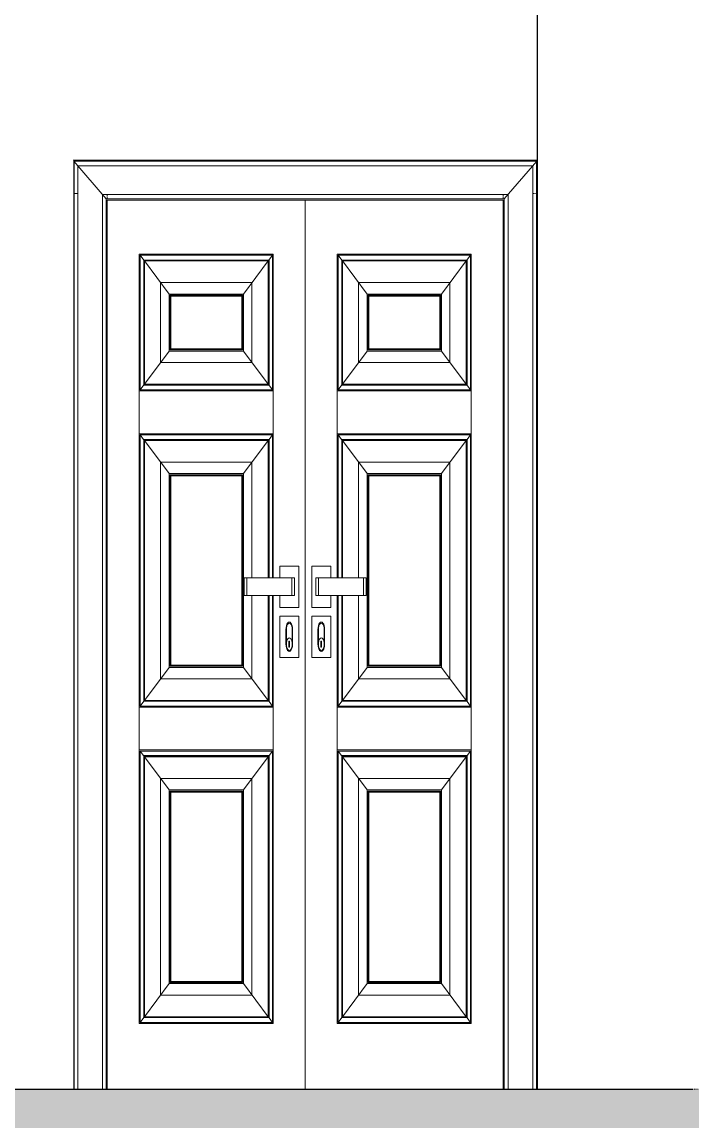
# Model space of a CAD drawing. Header units: inches. Extents: x -10117506 to -5032697, y -6529230 to -3253155.
# Drawn here: x -5057900.4 to -5057839.8, y -3256492.9 to -3256393.5 of the extents above; entities that cross this region are included whole.
import ezdxf

# ---------------------------------------------------------------- set-up
doc = ezdxf.new("R2010")
doc.units = ezdxf.units.IN
doc.header["$LTSCALE"] = 2
doc.header["$MEASUREMENT"] = 0
doc.linetypes.add('CENTER', pattern=[2, 1.25, -0.25, 0.25, -0.25])
doc.layers.get('0').update_dxf_attribs({"linetype": 'CONTINUOUS'})
for name, color, linetype, lineweight in [('Annotate-Bold.w', 187, 'CONTINUOUS', 18), ('Door-Window', 47, 'CONTINUOUS', 15), ('F-FURNITURE', 30, 'CONTINUOUS', 13)]:
    doc.layers.add(name, color=color, linetype=linetype, lineweight=lineweight)

msp = doc.modelspace()

# ---------------------------------------------------------------- hatches: boundary and pattern name
at = {"layer": 'Door-Window', "linetype": 'ByBlock'}
h = msp.add_hatch(dxfattribs=at)
h.set_pattern_fill('AR-CONC', color=256)
h.set_pattern_definition([(50, (0, 0), (7.172601826, -0.62752135), [0.75, -8.25]), (355, (0, 0), (-1.387513336, 7.521921337), [0.6, -6.6]), (100.45144446, (0.598, -0.052), (5.785088467, 6.89439991), [0.63740192, -7.01142112]), (46.1842, (0, 2), (10.672413307, -1.655192808), [1.125, -12.375]), (96.63563549, (0.889, 1.862), (9.346619457, 9.741186008), [0.95610342, -10.5171376]), (351.184164, (0, 2), (9.34661945, 9.741186003), [0.9, -9.90000001]), (21, (1, 1.5), (5.969070521, -4.0261889067), [0.75, -8.25]), (326, (1, 1.5), (2.433153319, 7.2515004505), [0.6, -6.6]), (71.45144474, (1.4974, 1.1645), (8.402223767, 3.225311528), [0.6374019, -7.01142112]), (37.5, (0, 0), (0.1215985532, 3.3289385383), [0, -6.52, 0, -6.7, 0, -6.625]), (7.5, (0, 0), (2.6306953744, 3.9441171188), [0, -3.82, 0, -6.37, 0, -2.525]), (327.5, (-2.23, 0), (5.3382243617, -0.2255487173), [0, -2.5, 0, -7.8, 0, -10.35]), (317.5, (-3.23, 0), (5.8318616934, 1.0010498233), [0, -3.25, 0, -5.18, 0, -7.35])])
h.paths.add_polyline_path([(-5057975.177, -3256494.996), (-5057853.753, -3256494.996), (-5057853.753, -3256503.996), (-5057844.753, -3256503.996), (-5057844.753, -3256494.996), (-5057838.12, -3256494.996), (-5057830.977, -3256489.996), (-5058002.177, -3256489.996), (-5058002.177, -3256494.996), (-5057984.177, -3256494.996), (-5057984.177, -3256503.996), (-5057975.177, -3256503.996)])

# ---------------------------------------------------------------- linework, layer by layer
at = {"ltscale": 0.5}
for p, q in [((-5057853.753, -3256489.996), (-5057853.753, -3256382.996)), ((-5058002.177, -3256489.996), (-5057839.696, -3256489.996))]:
    msp.add_line(p, q, dxfattribs=at)
at = {"layer": 'Annotate-Bold.w', "linetype": 'CENTER', "ltscale": 0.01}
msp.add_line((-5058067.163, -3256489.996), (-5057678.398, -3256489.996), dxfattribs=at)
at = {"layer": 'F-FURNITURE'}
for p, q in [((-5057895.753, -3256405.996), (-5057853.753, -3256405.996)), ((-5057895.687, -3256489.996), (-5057895.687, -3256406.073)), ((-5057895.687, -3256406.073), (-5057853.819, -3256406.073)), ((-5057895.687, -3256406.073), (-5057892.753, -3256409.496)), ((-5057895.667, -3256406.096), (-5057853.839, -3256406.096)), ((-5057895.667, -3256408.996), (-5057895.667, -3256406.096)), ((-5057895.325, -3256489.996), (-5057895.325, -3256406.496)), ((-5057895.325, -3256406.496), (-5057854.182, -3256406.496)), ((-5057853.819, -3256406.073), (-5057856.753, -3256409.496)), ((-5057854.182, -3256406.496), (-5057854.182, -3256489.996)), ((-5057853.839, -3256406.096), (-5057853.839, -3256489.996)), ((-5057853.819, -3256406.073), (-5057853.819, -3256489.996)), ((-5057895.667, -3256408.996), (-5057895.61, -3256408.996)), ((-5057895.667, -3256489.996), (-5057895.667, -3256408.996)), ((-5057895.571, -3256408.996), (-5057895.525, -3256408.996)), ((-5057895.476, -3256408.996), (-5057895.374, -3256408.996)), ((-5057893.096, -3256489.996), (-5057893.096, -3256409.096)), ((-5057893.096, -3256409.096), (-5057856.41, -3256409.096)), ((-5057892.753, -3256489.996), (-5057892.753, -3256409.496)), ((-5057892.753, -3256409.496), (-5057856.753, -3256409.496)), ((-5057892.667, -3256409.096), (-5057892.667, -3256409.149)), ((-5057892.667, -3256409.2), (-5057892.667, -3256409.25)), ((-5057892.667, -3256409.297), (-5057892.667, -3256409.38)), ((-5057892.667, -3256409.414), (-5057892.667, -3256409.496)), ((-5057892.667, -3256489.996), (-5057892.667, -3256409.596)), ((-5057892.667, -3256409.596), (-5057856.839, -3256409.596)), ((-5057874.753, -3256489.996), (-5057874.753, -3256409.596)), ((-5057856.839, -3256409.096), (-5057856.839, -3256409.149)), ((-5057856.839, -3256409.2), (-5057856.839, -3256409.25)), ((-5057856.839, -3256409.297), (-5057856.839, -3256409.38)), ((-5057856.839, -3256409.414), (-5057856.839, -3256409.496)), ((-5057856.839, -3256409.596), (-5057856.839, -3256489.996)), ((-5057856.753, -3256409.496), (-5057856.753, -3256489.996)), ((-5057856.41, -3256409.096), (-5057856.41, -3256489.996)), ((-5057854.182, -3256408.996), (-5057854.081, -3256408.996)), ((-5057854.03, -3256408.996), (-5057853.981, -3256408.996)), ((-5057853.936, -3256408.996), (-5057853.863, -3256408.996)), ((-5057889.772, -3256455.466), (-5057889.772, -3256414.492)), ((-5057877.649, -3256414.492), (-5057889.772, -3256414.492)), ((-5057889.695, -3256426.759), (-5057889.695, -3256414.596)), ((-5057889.695, -3256414.596), (-5057877.726, -3256414.596)), ((-5057889.695, -3256414.596), (-5057889.364, -3256415.037)), ((-5057878.057, -3256415.037), (-5057877.726, -3256414.596)), ((-5057877.726, -3256414.596), (-5057877.726, -3256426.759)), ((-5057877.649, -3256414.492), (-5057877.649, -3256443.774)), ((-5057871.858, -3256443.774), (-5057871.858, -3256414.492)), ((-5057859.735, -3256414.492), (-5057871.858, -3256414.492)), ((-5057871.78, -3256426.759), (-5057871.78, -3256414.596)), ((-5057871.78, -3256414.596), (-5057859.812, -3256414.596)), ((-5057871.78, -3256414.596), (-5057871.449, -3256415.037)), ((-5057860.143, -3256415.037), (-5057859.812, -3256414.596)), ((-5057859.812, -3256414.596), (-5057859.812, -3256426.759)), ((-5057859.735, -3256414.492), (-5057859.735, -3256455.466)), ((-5057889.364, -3256426.317), (-5057889.364, -3256415.037)), ((-5057889.364, -3256415.037), (-5057878.057, -3256415.037)), ((-5057889.309, -3256426.243), (-5057889.309, -3256415.111)), ((-5057889.309, -3256415.111), (-5057878.112, -3256415.111)), ((-5057887.069, -3256418.1), (-5057889.309, -3256415.111)), ((-5057878.112, -3256415.111), (-5057880.351, -3256418.1)), ((-5057878.112, -3256415.111), (-5057878.112, -3256426.243)), ((-5057878.057, -3256415.037), (-5057878.057, -3256426.317)), ((-5057878.035, -3256415.008), (-5057878.035, -3256426.346)), ((-5057871.449, -3256426.317), (-5057871.449, -3256415.037)), ((-5057871.449, -3256415.037), (-5057860.143, -3256415.037)), ((-5057871.394, -3256426.243), (-5057871.394, -3256415.111)), ((-5057871.394, -3256415.111), (-5057860.198, -3256415.111)), ((-5057869.155, -3256418.1), (-5057871.394, -3256415.111)), ((-5057860.198, -3256415.111), (-5057862.437, -3256418.1)), ((-5057860.198, -3256415.111), (-5057860.198, -3256426.243)), ((-5057860.143, -3256415.037), (-5057860.143, -3256426.317)), ((-5057860.121, -3256415.008), (-5057860.121, -3256426.346)), ((-5057879.579, -3256417.069), (-5057887.841, -3256417.069)), ((-5057887.841, -3256417.069), (-5057887.841, -3256424.285)), ((-5057879.579, -3256424.285), (-5057879.579, -3256417.069)), ((-5057861.665, -3256417.069), (-5057869.927, -3256417.069)), ((-5057869.927, -3256417.069), (-5057869.927, -3256424.285)), ((-5057861.665, -3256424.285), (-5057861.665, -3256417.069)), ((-5057880.351, -3256418.1), (-5057887.069, -3256418.1)), ((-5057887.069, -3256418.1), (-5057887.069, -3256423.254)), ((-5057886.992, -3256418.203), (-5057886.992, -3256423.151)), ((-5057880.429, -3256418.203), (-5057886.992, -3256418.203)), ((-5057886.915, -3256418.306), (-5057886.915, -3256423.048)), ((-5057880.506, -3256418.306), (-5057886.915, -3256418.306)), ((-5057880.506, -3256423.048), (-5057880.506, -3256418.306)), ((-5057880.429, -3256423.151), (-5057880.429, -3256418.203)), ((-5057880.351, -3256423.254), (-5057880.351, -3256418.1)), ((-5057862.437, -3256418.1), (-5057869.155, -3256418.1)), ((-5057869.155, -3256418.1), (-5057869.155, -3256423.254)), ((-5057869.078, -3256418.203), (-5057869.078, -3256423.151)), ((-5057862.514, -3256418.203), (-5057869.078, -3256418.203)), ((-5057869.001, -3256418.306), (-5057869.001, -3256423.048)), ((-5057862.592, -3256418.306), (-5057869.001, -3256418.306)), ((-5057862.592, -3256423.048), (-5057862.592, -3256418.306)), ((-5057862.514, -3256423.151), (-5057862.514, -3256418.203)), ((-5057862.437, -3256423.254), (-5057862.437, -3256418.1)), ((-5057889.309, -3256426.243), (-5057887.069, -3256423.254)), ((-5057887.069, -3256423.254), (-5057880.351, -3256423.254)), ((-5057886.992, -3256423.151), (-5057880.429, -3256423.151)), ((-5057886.915, -3256423.048), (-5057880.506, -3256423.048)), ((-5057880.351, -3256423.254), (-5057878.112, -3256426.243)), ((-5057871.394, -3256426.243), (-5057869.155, -3256423.254)), ((-5057869.155, -3256423.254), (-5057862.437, -3256423.254)), ((-5057869.078, -3256423.151), (-5057862.514, -3256423.151)), ((-5057869.001, -3256423.048), (-5057862.592, -3256423.048)), ((-5057862.437, -3256423.254), (-5057860.198, -3256426.243)), ((-5057887.841, -3256424.285), (-5057879.579, -3256424.285)), ((-5057869.927, -3256424.285), (-5057861.665, -3256424.285)), ((-5057877.649, -3256426.862), (-5057889.772, -3256426.862)), ((-5057889.695, -3256426.759), (-5057889.364, -3256426.317)), ((-5057877.726, -3256426.759), (-5057889.695, -3256426.759)), ((-5057878.035, -3256426.346), (-5057889.386, -3256426.346)), ((-5057878.057, -3256426.317), (-5057889.364, -3256426.317)), ((-5057878.112, -3256426.243), (-5057889.309, -3256426.243)), ((-5057877.726, -3256426.759), (-5057878.057, -3256426.317)), ((-5057859.735, -3256426.862), (-5057871.858, -3256426.862)), ((-5057871.78, -3256426.759), (-5057871.449, -3256426.317)), ((-5057859.812, -3256426.759), (-5057871.78, -3256426.759)), ((-5057860.121, -3256426.346), (-5057871.471, -3256426.346)), ((-5057860.143, -3256426.317), (-5057871.449, -3256426.317)), ((-5057860.198, -3256426.243), (-5057871.394, -3256426.243)), ((-5057859.812, -3256426.759), (-5057860.143, -3256426.317)), ((-5057877.649, -3256430.727), (-5057889.772, -3256430.727)), ((-5057889.695, -3256455.362), (-5057889.695, -3256430.83)), ((-5057889.695, -3256430.83), (-5057877.726, -3256430.83)), ((-5057889.695, -3256430.83), (-5057889.386, -3256431.242)), ((-5057877.726, -3256430.83), (-5057878.035, -3256431.242)), ((-5057877.726, -3256430.83), (-5057877.726, -3256443.774)), ((-5057859.735, -3256430.727), (-5057871.858, -3256430.727)), ((-5057871.78, -3256443.774), (-5057871.78, -3256430.83)), ((-5057871.78, -3256430.83), (-5057859.812, -3256430.83)), ((-5057871.78, -3256430.83), (-5057871.471, -3256431.242)), ((-5057859.812, -3256430.83), (-5057860.121, -3256431.242)), ((-5057859.812, -3256430.83), (-5057859.812, -3256455.362)), ((-5057889.386, -3256431.242), (-5057878.035, -3256431.242)), ((-5057889.386, -3256431.242), (-5057889.369, -3256431.265)), ((-5057889.369, -3256454.927), (-5057889.369, -3256431.265)), ((-5057889.369, -3256431.265), (-5057878.052, -3256431.265)), ((-5057887.069, -3256434.335), (-5057889.309, -3256431.346)), ((-5057889.309, -3256454.847), (-5057889.309, -3256431.346)), ((-5057889.309, -3256431.346), (-5057878.112, -3256431.346)), ((-5057878.112, -3256431.346), (-5057880.351, -3256434.335)), ((-5057878.112, -3256431.346), (-5057878.112, -3256443.774)), ((-5057878.035, -3256431.242), (-5057878.052, -3256431.265)), ((-5057878.052, -3256431.265), (-5057878.052, -3256443.774)), ((-5057878.035, -3256431.242), (-5057878.035, -3256443.774)), ((-5057871.471, -3256431.242), (-5057860.121, -3256431.242)), ((-5057871.471, -3256431.242), (-5057871.454, -3256431.265)), ((-5057871.454, -3256443.774), (-5057871.454, -3256431.265)), ((-5057871.454, -3256431.265), (-5057860.138, -3256431.265)), ((-5057869.155, -3256434.335), (-5057871.394, -3256431.346)), ((-5057871.394, -3256443.774), (-5057871.394, -3256431.346)), ((-5057871.394, -3256431.346), (-5057860.198, -3256431.346)), ((-5057860.198, -3256431.346), (-5057862.437, -3256434.335)), ((-5057860.198, -3256431.346), (-5057860.198, -3256454.847)), ((-5057860.121, -3256431.242), (-5057860.138, -3256431.265)), ((-5057860.138, -3256431.265), (-5057860.138, -3256454.927)), ((-5057860.121, -3256431.242), (-5057860.121, -3256454.95)), ((-5057887.841, -3256433.304), (-5057879.579, -3256433.304)), ((-5057887.841, -3256433.304), (-5057887.841, -3256452.889)), ((-5057879.579, -3256433.304), (-5057879.579, -3256443.774)), ((-5057869.927, -3256433.304), (-5057861.665, -3256433.304)), ((-5057869.927, -3256433.304), (-5057869.927, -3256443.774)), ((-5057861.665, -3256433.304), (-5057861.665, -3256452.889)), ((-5057887.069, -3256434.335), (-5057880.351, -3256434.335)), ((-5057887.069, -3256451.858), (-5057887.069, -3256434.335)), ((-5057880.429, -3256434.438), (-5057886.992, -3256434.438)), ((-5057886.992, -3256434.438), (-5057886.992, -3256451.755)), ((-5057880.506, -3256434.541), (-5057886.915, -3256434.541)), ((-5057886.915, -3256434.541), (-5057886.915, -3256451.652)), ((-5057880.506, -3256451.652), (-5057880.506, -3256434.541)), ((-5057880.429, -3256451.755), (-5057880.429, -3256434.438)), ((-5057880.351, -3256434.335), (-5057880.351, -3256451.858)), ((-5057869.155, -3256434.335), (-5057862.437, -3256434.335)), ((-5057869.155, -3256451.858), (-5057869.155, -3256434.335)), ((-5057862.514, -3256434.438), (-5057869.078, -3256434.438)), ((-5057869.078, -3256434.438), (-5057869.078, -3256451.755)), ((-5057862.592, -3256434.541), (-5057869.001, -3256434.541)), ((-5057869.001, -3256434.541), (-5057869.001, -3256451.652)), ((-5057862.592, -3256451.652), (-5057862.592, -3256434.541)), ((-5057862.514, -3256451.755), (-5057862.514, -3256434.438)), ((-5057862.437, -3256434.335), (-5057862.437, -3256451.858)), ((-5057877.052, -3256442.71), (-5057877.052, -3256443.774)), ((-5057875.35, -3256442.71), (-5057877.052, -3256442.71)), ((-5057875.35, -3256442.71), (-5057875.35, -3256446.434)), ((-5057872.454, -3256442.71), (-5057874.157, -3256442.71)), ((-5057874.157, -3256442.71), (-5057874.157, -3256446.434)), ((-5057872.454, -3256442.71), (-5057872.454, -3256443.774)), ((-5057880.275, -3256443.774), (-5057880.275, -3256445.37)), ((-5057880.275, -3256443.774), (-5057875.715, -3256443.774)), ((-5057880.031, -3256443.774), (-5057880.031, -3256445.37)), ((-5057875.958, -3256443.774), (-5057875.958, -3256445.37)), ((-5057875.715, -3256443.774), (-5057875.715, -3256445.37)), ((-5057873.792, -3256443.774), (-5057873.792, -3256445.37)), ((-5057869.232, -3256443.774), (-5057873.792, -3256443.774)), ((-5057873.549, -3256443.774), (-5057873.549, -3256445.37)), ((-5057869.475, -3256443.774), (-5057869.475, -3256445.37)), ((-5057869.232, -3256443.774), (-5057869.232, -3256445.37)), ((-5057880.275, -3256445.37), (-5057875.715, -3256445.37)), ((-5057879.579, -3256445.37), (-5057879.579, -3256452.889)), ((-5057878.112, -3256445.37), (-5057878.112, -3256454.847)), ((-5057878.052, -3256445.37), (-5057878.052, -3256454.927)), ((-5057878.035, -3256445.37), (-5057878.035, -3256454.95)), ((-5057877.726, -3256445.37), (-5057877.726, -3256455.362)), ((-5057877.649, -3256445.37), (-5057877.649, -3256455.466)), ((-5057877.052, -3256445.37), (-5057877.052, -3256446.434)), ((-5057869.232, -3256445.37), (-5057873.792, -3256445.37)), ((-5057872.454, -3256445.37), (-5057872.454, -3256446.434)), ((-5057871.858, -3256455.466), (-5057871.858, -3256445.37)), ((-5057871.78, -3256455.362), (-5057871.78, -3256445.37)), ((-5057871.454, -3256454.927), (-5057871.454, -3256445.37)), ((-5057871.394, -3256454.847), (-5057871.394, -3256445.37)), ((-5057869.927, -3256452.889), (-5057869.927, -3256445.37)), ((-5057877.052, -3256446.434), (-5057875.35, -3256446.434)), ((-5057874.157, -3256446.434), (-5057872.454, -3256446.434)), ((-5057877.052, -3256447.232), (-5057875.35, -3256447.232)), ((-5057877.052, -3256450.956), (-5057877.052, -3256447.232)), ((-5057875.35, -3256447.232), (-5057875.35, -3256450.956)), ((-5057874.157, -3256447.232), (-5057874.157, -3256450.956)), ((-5057872.454, -3256447.232), (-5057874.157, -3256447.232)), ((-5057872.454, -3256450.956), (-5057872.454, -3256447.232)), ((-5057876.495, -3256448.256), (-5057876.505, -3256448.429)), ((-5057876.505, -3256449.759), (-5057876.505, -3256448.429)), ((-5057876.464, -3256448.096), (-5057876.495, -3256448.256)), ((-5057876.416, -3256447.958), (-5057876.464, -3256448.096)), ((-5057876.46, -3256448.435), (-5057876.45, -3256448.282)), ((-5057876.46, -3256449.753), (-5057876.46, -3256448.435)), ((-5057876.45, -3256448.282), (-5057876.425, -3256448.146)), ((-5057876.425, -3256448.146), (-5057876.384, -3256448.029)), ((-5057876.353, -3256447.852), (-5057876.416, -3256447.958)), ((-5057876.384, -3256448.029), (-5057876.33, -3256447.94)), ((-5057876.28, -3256447.786), (-5057876.353, -3256447.852)), ((-5057876.33, -3256447.94), (-5057876.268, -3256447.883)), ((-5057876.201, -3256447.763), (-5057876.28, -3256447.786)), ((-5057876.268, -3256447.883), (-5057876.201, -3256447.864)), ((-5057876.122, -3256447.786), (-5057876.201, -3256447.763)), ((-5057876.201, -3256447.864), (-5057876.134, -3256447.883)), ((-5057876.134, -3256447.883), (-5057876.072, -3256447.94)), ((-5057876.049, -3256447.852), (-5057876.122, -3256447.786)), ((-5057876.072, -3256447.94), (-5057876.018, -3256448.029)), ((-5057875.986, -3256447.958), (-5057876.049, -3256447.852)), ((-5057876.018, -3256448.029), (-5057875.977, -3256448.146)), ((-5057875.938, -3256448.096), (-5057875.986, -3256447.958)), ((-5057875.977, -3256448.146), (-5057875.952, -3256448.282)), ((-5057875.952, -3256448.282), (-5057875.942, -3256448.435)), ((-5057875.942, -3256448.435), (-5057875.942, -3256449.753)), ((-5057875.907, -3256448.256), (-5057875.938, -3256448.096)), ((-5057875.897, -3256448.429), (-5057875.907, -3256448.256)), ((-5057875.897, -3256449.759), (-5057875.897, -3256448.429)), ((-5057873.609, -3256448.429), (-5057873.599, -3256448.256)), ((-5057873.609, -3256449.759), (-5057873.609, -3256448.429)), ((-5057873.599, -3256448.256), (-5057873.569, -3256448.096)), ((-5057873.569, -3256448.096), (-5057873.52, -3256447.958)), ((-5057873.555, -3256448.282), (-5057873.564, -3256448.435)), ((-5057873.564, -3256448.435), (-5057873.564, -3256449.753)), ((-5057873.529, -3256448.146), (-5057873.555, -3256448.282)), ((-5057873.488, -3256448.029), (-5057873.529, -3256448.146)), ((-5057873.52, -3256447.958), (-5057873.457, -3256447.852)), ((-5057873.434, -3256447.94), (-5057873.488, -3256448.029)), ((-5057873.457, -3256447.852), (-5057873.384, -3256447.786)), ((-5057873.372, -3256447.883), (-5057873.434, -3256447.94)), ((-5057873.384, -3256447.786), (-5057873.305, -3256447.763)), ((-5057873.305, -3256447.864), (-5057873.372, -3256447.883)), ((-5057873.305, -3256447.763), (-5057873.227, -3256447.786)), ((-5057873.239, -3256447.883), (-5057873.305, -3256447.864)), ((-5057873.176, -3256447.94), (-5057873.239, -3256447.883)), ((-5057873.227, -3256447.786), (-5057873.153, -3256447.852)), ((-5057873.123, -3256448.029), (-5057873.176, -3256447.94)), ((-5057873.153, -3256447.852), (-5057873.09, -3256447.958)), ((-5057873.082, -3256448.146), (-5057873.123, -3256448.029)), ((-5057873.09, -3256447.958), (-5057873.042, -3256448.096)), ((-5057873.056, -3256448.282), (-5057873.082, -3256448.146)), ((-5057873.047, -3256448.435), (-5057873.056, -3256448.282)), ((-5057873.047, -3256449.753), (-5057873.047, -3256448.435)), ((-5057873.042, -3256448.096), (-5057873.012, -3256448.256)), ((-5057873.012, -3256448.256), (-5057873.001, -3256448.429)), ((-5057873.001, -3256449.759), (-5057873.001, -3256448.429)), ((-5057876.451, -3256449.619), (-5057876.46, -3256449.753)), ((-5057876.426, -3256449.482), (-5057876.451, -3256449.619)), ((-5057876.386, -3256449.364), (-5057876.426, -3256449.482)), ((-5057876.333, -3256449.273), (-5057876.386, -3256449.364)), ((-5057876.271, -3256449.215), (-5057876.333, -3256449.273)), ((-5057876.204, -3256449.194), (-5057876.271, -3256449.215)), ((-5057876.231, -3256449.493), (-5057876.171, -3256449.493)), ((-5057876.231, -3256450.025), (-5057876.231, -3256449.493)), ((-5057876.137, -3256449.211), (-5057876.204, -3256449.194)), ((-5057876.171, -3256449.493), (-5057876.171, -3256450.025)), ((-5057876.074, -3256449.266), (-5057876.137, -3256449.211)), ((-5057876.02, -3256449.355), (-5057876.074, -3256449.266)), ((-5057875.979, -3256449.471), (-5057876.02, -3256449.355)), ((-5057875.952, -3256449.607), (-5057875.979, -3256449.471)), ((-5057875.942, -3256449.753), (-5057875.952, -3256449.607)), ((-5057873.564, -3256449.753), (-5057873.554, -3256449.607)), ((-5057873.554, -3256449.607), (-5057873.528, -3256449.471)), ((-5057873.528, -3256449.471), (-5057873.486, -3256449.355)), ((-5057873.486, -3256449.355), (-5057873.432, -3256449.266)), ((-5057873.432, -3256449.266), (-5057873.369, -3256449.211)), ((-5057873.369, -3256449.211), (-5057873.302, -3256449.194)), ((-5057873.336, -3256449.493), (-5057873.336, -3256450.025)), ((-5057873.275, -3256449.493), (-5057873.336, -3256449.493)), ((-5057873.302, -3256449.194), (-5057873.236, -3256449.215)), ((-5057873.275, -3256450.025), (-5057873.275, -3256449.493)), ((-5057873.236, -3256449.215), (-5057873.174, -3256449.273)), ((-5057873.174, -3256449.273), (-5057873.12, -3256449.364)), ((-5057873.12, -3256449.364), (-5057873.08, -3256449.482)), ((-5057873.08, -3256449.482), (-5057873.055, -3256449.619)), ((-5057873.055, -3256449.619), (-5057873.047, -3256449.753)), ((-5057876.505, -3256449.759), (-5057876.495, -3256449.931)), ((-5057876.495, -3256449.931), (-5057876.464, -3256450.092)), ((-5057876.464, -3256450.092), (-5057876.416, -3256450.23)), ((-5057876.46, -3256449.753), (-5057876.459, -3256449.759)), ((-5057876.459, -3256449.759), (-5057876.46, -3256449.766)), ((-5057876.46, -3256449.766), (-5057876.45, -3256449.905)), ((-5057876.45, -3256449.905), (-5057876.45, -3256449.912)), ((-5057876.45, -3256449.912), (-5057876.425, -3256450.042)), ((-5057876.425, -3256450.042), (-5057876.423, -3256450.048)), ((-5057876.423, -3256450.048), (-5057876.384, -3256450.158)), ((-5057876.416, -3256450.23), (-5057876.353, -3256450.335)), ((-5057876.384, -3256450.158), (-5057876.382, -3256450.164)), ((-5057876.382, -3256450.164), (-5057876.33, -3256450.248)), ((-5057876.353, -3256450.335), (-5057876.28, -3256450.402)), ((-5057876.33, -3256450.248), (-5057876.328, -3256450.252)), ((-5057876.328, -3256450.252), (-5057876.268, -3256450.305)), ((-5057876.28, -3256450.402), (-5057876.201, -3256450.424)), ((-5057876.268, -3256450.305), (-5057876.265, -3256450.307)), ((-5057876.265, -3256450.307), (-5057876.201, -3256450.324)), ((-5057876.171, -3256450.025), (-5057876.231, -3256450.025)), ((-5057876.201, -3256450.324), (-5057876.198, -3256450.325)), ((-5057876.201, -3256450.424), (-5057876.122, -3256450.402)), ((-5057876.198, -3256450.325), (-5057876.134, -3256450.305)), ((-5057876.134, -3256450.305), (-5057876.131, -3256450.304)), ((-5057876.131, -3256450.304), (-5057876.072, -3256450.248)), ((-5057876.122, -3256450.402), (-5057876.049, -3256450.335)), ((-5057876.072, -3256450.248), (-5057876.069, -3256450.246)), ((-5057876.069, -3256450.246), (-5057876.018, -3256450.158)), ((-5057876.049, -3256450.335), (-5057875.986, -3256450.23)), ((-5057876.018, -3256450.158), (-5057876.016, -3256450.154)), ((-5057876.016, -3256450.154), (-5057875.977, -3256450.042)), ((-5057875.986, -3256450.23), (-5057875.938, -3256450.092)), ((-5057875.977, -3256450.042), (-5057875.976, -3256450.036)), ((-5057875.976, -3256450.036), (-5057875.952, -3256449.905)), ((-5057875.952, -3256449.905), (-5057875.951, -3256449.899)), ((-5057875.951, -3256449.899), (-5057875.942, -3256449.753)), ((-5057875.938, -3256450.092), (-5057875.907, -3256449.931)), ((-5057875.907, -3256449.931), (-5057875.897, -3256449.759)), ((-5057873.599, -3256449.931), (-5057873.609, -3256449.759)), ((-5057873.569, -3256450.092), (-5057873.599, -3256449.931)), ((-5057873.52, -3256450.23), (-5057873.569, -3256450.092)), ((-5057873.556, -3256449.899), (-5057873.564, -3256449.753)), ((-5057873.555, -3256449.905), (-5057873.556, -3256449.899)), ((-5057873.531, -3256450.036), (-5057873.555, -3256449.905)), ((-5057873.529, -3256450.042), (-5057873.531, -3256450.036)), ((-5057873.49, -3256450.154), (-5057873.529, -3256450.042)), ((-5057873.457, -3256450.335), (-5057873.52, -3256450.23)), ((-5057873.488, -3256450.158), (-5057873.49, -3256450.154)), ((-5057873.437, -3256450.246), (-5057873.488, -3256450.158)), ((-5057873.384, -3256450.402), (-5057873.457, -3256450.335)), ((-5057873.434, -3256450.248), (-5057873.437, -3256450.246)), ((-5057873.375, -3256450.304), (-5057873.434, -3256450.248)), ((-5057873.305, -3256450.424), (-5057873.384, -3256450.402)), ((-5057873.372, -3256450.305), (-5057873.375, -3256450.304)), ((-5057873.308, -3256450.325), (-5057873.372, -3256450.305)), ((-5057873.336, -3256450.025), (-5057873.275, -3256450.025)), ((-5057873.305, -3256450.324), (-5057873.308, -3256450.325)), ((-5057873.241, -3256450.307), (-5057873.305, -3256450.324)), ((-5057873.227, -3256450.402), (-5057873.305, -3256450.424)), ((-5057873.239, -3256450.305), (-5057873.241, -3256450.307)), ((-5057873.179, -3256450.252), (-5057873.239, -3256450.305)), ((-5057873.153, -3256450.335), (-5057873.227, -3256450.402)), ((-5057873.176, -3256450.248), (-5057873.179, -3256450.252)), ((-5057873.125, -3256450.164), (-5057873.176, -3256450.248)), ((-5057873.09, -3256450.23), (-5057873.153, -3256450.335)), ((-5057873.123, -3256450.158), (-5057873.125, -3256450.164)), ((-5057873.083, -3256450.048), (-5057873.123, -3256450.158)), ((-5057873.042, -3256450.092), (-5057873.09, -3256450.23)), ((-5057873.082, -3256450.042), (-5057873.083, -3256450.048)), ((-5057873.056, -3256449.912), (-5057873.082, -3256450.042)), ((-5057873.047, -3256449.766), (-5057873.056, -3256449.905)), ((-5057873.056, -3256449.905), (-5057873.056, -3256449.912)), ((-5057873.047, -3256449.753), (-5057873.047, -3256449.759)), ((-5057873.047, -3256449.759), (-5057873.047, -3256449.766)), ((-5057873.012, -3256449.931), (-5057873.042, -3256450.092)), ((-5057873.001, -3256449.759), (-5057873.012, -3256449.931)), ((-5057886.915, -3256451.652), (-5057880.506, -3256451.652)), ((-5057875.35, -3256450.956), (-5057877.052, -3256450.956)), ((-5057874.157, -3256450.956), (-5057872.454, -3256450.956)), ((-5057869.001, -3256451.652), (-5057862.592, -3256451.652)), ((-5057889.309, -3256454.847), (-5057887.069, -3256451.858)), ((-5057880.351, -3256451.858), (-5057887.069, -3256451.858)), ((-5057886.992, -3256451.755), (-5057880.429, -3256451.755)), ((-5057880.351, -3256451.858), (-5057878.112, -3256454.847)), ((-5057871.394, -3256454.847), (-5057869.155, -3256451.858)), ((-5057862.437, -3256451.858), (-5057869.155, -3256451.858)), ((-5057869.078, -3256451.755), (-5057862.514, -3256451.755)), ((-5057862.437, -3256451.858), (-5057860.198, -3256454.847)), ((-5057879.579, -3256452.889), (-5057887.841, -3256452.889)), ((-5057861.665, -3256452.889), (-5057869.927, -3256452.889)), ((-5057889.772, -3256459.331), (-5057889.772, -3256455.466)), ((-5057877.649, -3256455.466), (-5057889.772, -3256455.466)), ((-5057889.695, -3256455.362), (-5057889.369, -3256454.927)), ((-5057877.726, -3256455.362), (-5057889.695, -3256455.362)), ((-5057878.052, -3256454.927), (-5057889.369, -3256454.927)), ((-5057878.112, -3256454.847), (-5057889.309, -3256454.847)), ((-5057878.035, -3256454.95), (-5057878.052, -3256454.927)), ((-5057877.726, -3256455.362), (-5057878.035, -3256454.95)), ((-5057877.649, -3256455.466), (-5057877.649, -3256459.331)), ((-5057871.858, -3256459.331), (-5057871.858, -3256455.466)), ((-5057859.735, -3256455.466), (-5057871.858, -3256455.466)), ((-5057871.78, -3256455.362), (-5057871.454, -3256454.927)), ((-5057859.812, -3256455.362), (-5057871.78, -3256455.362)), ((-5057860.138, -3256454.927), (-5057871.454, -3256454.927)), ((-5057860.198, -3256454.847), (-5057871.394, -3256454.847)), ((-5057860.121, -3256454.95), (-5057860.138, -3256454.927)), ((-5057859.812, -3256455.362), (-5057860.121, -3256454.95)), ((-5057859.735, -3256455.466), (-5057859.735, -3256459.331)), ((-5057889.772, -3256459.331), (-5057889.772, -3256484.069)), ((-5057877.649, -3256459.331), (-5057889.772, -3256459.331)), ((-5057889.695, -3256483.966), (-5057889.695, -3256459.434)), ((-5057889.695, -3256459.434), (-5057877.726, -3256459.434)), ((-5057889.695, -3256459.434), (-5057889.386, -3256459.846)), ((-5057877.726, -3256459.434), (-5057878.035, -3256459.846)), ((-5057877.726, -3256459.434), (-5057877.726, -3256483.966)), ((-5057877.649, -3256484.069), (-5057877.649, -3256459.331)), ((-5057871.858, -3256459.331), (-5057871.858, -3256484.069)), ((-5057859.735, -3256459.331), (-5057871.858, -3256459.331)), ((-5057871.78, -3256483.966), (-5057871.78, -3256459.434)), ((-5057871.78, -3256459.434), (-5057859.812, -3256459.434)), ((-5057871.78, -3256459.434), (-5057871.471, -3256459.846)), ((-5057859.812, -3256459.434), (-5057860.121, -3256459.846)), ((-5057859.812, -3256459.434), (-5057859.812, -3256483.966)), ((-5057859.735, -3256484.069), (-5057859.735, -3256459.331)), ((-5057889.386, -3256459.846), (-5057878.035, -3256459.846)), ((-5057889.386, -3256459.846), (-5057889.369, -3256459.869)), ((-5057889.369, -3256483.531), (-5057889.369, -3256459.869)), ((-5057889.369, -3256459.869), (-5057878.052, -3256459.869)), ((-5057887.069, -3256462.939), (-5057889.309, -3256459.949)), ((-5057889.309, -3256483.451), (-5057889.309, -3256459.949)), ((-5057889.309, -3256459.949), (-5057878.112, -3256459.949)), ((-5057878.112, -3256459.949), (-5057880.351, -3256462.939)), ((-5057878.112, -3256459.949), (-5057878.112, -3256483.451)), ((-5057878.035, -3256459.846), (-5057878.052, -3256459.869)), ((-5057878.052, -3256459.869), (-5057878.052, -3256483.531)), ((-5057878.035, -3256459.846), (-5057878.035, -3256483.554)), ((-5057871.471, -3256459.846), (-5057860.121, -3256459.846)), ((-5057871.471, -3256459.846), (-5057871.454, -3256459.869)), ((-5057871.454, -3256483.531), (-5057871.454, -3256459.869)), ((-5057871.454, -3256459.869), (-5057860.138, -3256459.869)), ((-5057869.155, -3256462.939), (-5057871.394, -3256459.949)), ((-5057871.394, -3256483.451), (-5057871.394, -3256459.949)), ((-5057871.394, -3256459.949), (-5057860.198, -3256459.949)), ((-5057860.198, -3256459.949), (-5057862.437, -3256462.939)), ((-5057860.198, -3256459.949), (-5057860.198, -3256483.451)), ((-5057860.121, -3256459.846), (-5057860.138, -3256459.869)), ((-5057860.138, -3256459.869), (-5057860.138, -3256483.531)), ((-5057860.121, -3256459.846), (-5057860.121, -3256483.554)), ((-5057887.841, -3256461.908), (-5057879.579, -3256461.908)), ((-5057887.841, -3256461.908), (-5057887.841, -3256481.492)), ((-5057879.579, -3256461.908), (-5057879.579, -3256481.492)), ((-5057869.927, -3256461.908), (-5057861.665, -3256461.908)), ((-5057869.927, -3256461.908), (-5057869.927, -3256481.492)), ((-5057861.665, -3256461.908), (-5057861.665, -3256481.492)), ((-5057887.069, -3256462.939), (-5057880.351, -3256462.939)), ((-5057887.069, -3256480.462), (-5057887.069, -3256462.939)), ((-5057880.429, -3256463.042), (-5057886.992, -3256463.042)), ((-5057886.992, -3256463.042), (-5057886.992, -3256480.359)), ((-5057880.506, -3256463.145), (-5057886.915, -3256463.145)), ((-5057886.915, -3256463.145), (-5057886.915, -3256480.256)), ((-5057880.506, -3256480.256), (-5057880.506, -3256463.145)), ((-5057880.429, -3256480.359), (-5057880.429, -3256463.042)), ((-5057880.351, -3256462.939), (-5057880.351, -3256480.462)), ((-5057869.155, -3256462.939), (-5057862.437, -3256462.939)), ((-5057869.155, -3256480.462), (-5057869.155, -3256462.939)), ((-5057862.514, -3256463.042), (-5057869.078, -3256463.042)), ((-5057869.078, -3256463.042), (-5057869.078, -3256480.359)), ((-5057862.592, -3256463.145), (-5057869.001, -3256463.145)), ((-5057869.001, -3256463.145), (-5057869.001, -3256480.256)), ((-5057862.592, -3256480.256), (-5057862.592, -3256463.145)), ((-5057862.514, -3256480.359), (-5057862.514, -3256463.042)), ((-5057862.437, -3256462.939), (-5057862.437, -3256480.462)), ((-5057889.309, -3256483.451), (-5057887.069, -3256480.462)), ((-5057880.351, -3256480.462), (-5057887.069, -3256480.462)), ((-5057886.992, -3256480.359), (-5057880.429, -3256480.359)), ((-5057886.915, -3256480.256), (-5057880.506, -3256480.256)), ((-5057880.351, -3256480.462), (-5057878.112, -3256483.451)), ((-5057871.394, -3256483.451), (-5057869.155, -3256480.462)), ((-5057862.437, -3256480.462), (-5057869.155, -3256480.462)), ((-5057869.078, -3256480.359), (-5057862.514, -3256480.359)), ((-5057869.001, -3256480.256), (-5057862.592, -3256480.256)), ((-5057862.437, -3256480.462), (-5057860.198, -3256483.451)), ((-5057879.579, -3256481.492), (-5057887.841, -3256481.492)), ((-5057861.665, -3256481.492), (-5057869.927, -3256481.492)), ((-5057889.695, -3256483.966), (-5057889.369, -3256483.531)), ((-5057878.052, -3256483.531), (-5057889.369, -3256483.531)), ((-5057878.112, -3256483.451), (-5057889.309, -3256483.451)), ((-5057878.035, -3256483.554), (-5057878.052, -3256483.531)), ((-5057871.78, -3256483.966), (-5057871.454, -3256483.531)), ((-5057860.138, -3256483.531), (-5057871.454, -3256483.531)), ((-5057860.198, -3256483.451), (-5057871.394, -3256483.451)), ((-5057860.121, -3256483.554), (-5057860.138, -3256483.531)), ((-5057877.649, -3256484.069), (-5057889.772, -3256484.069)), ((-5057877.726, -3256483.966), (-5057889.695, -3256483.966)), ((-5057877.726, -3256483.966), (-5057878.035, -3256483.554)), ((-5057859.735, -3256484.069), (-5057871.858, -3256484.069)), ((-5057859.812, -3256483.966), (-5057871.78, -3256483.966)), ((-5057859.812, -3256483.966), (-5057860.121, -3256483.554))]:
    msp.add_line(p, q, dxfattribs=at)

doc.saveas('drawing.dxf')
